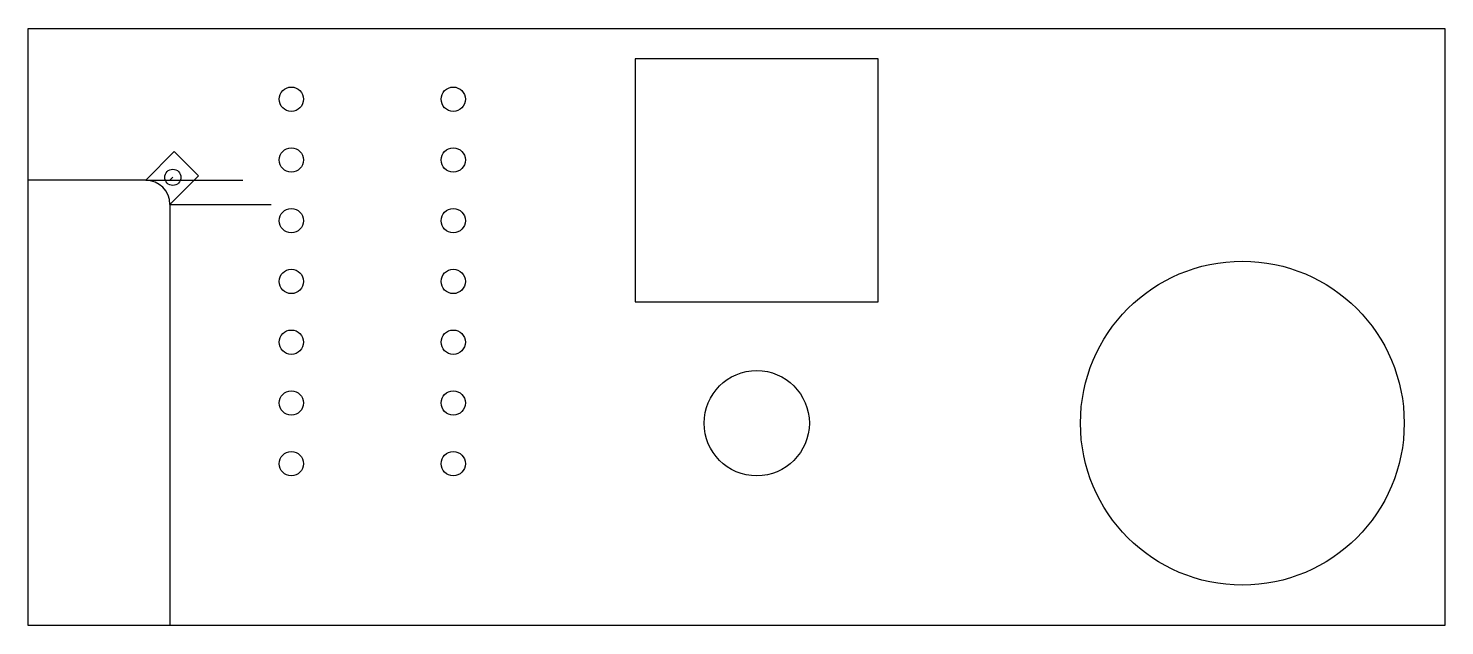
# Model space of a CAD drawing. Header units: millimetres. Extents: x 0 to 350, y 0 to 148.
import ezdxf

# ---------------------------------------------------------------- set-up
doc = ezdxf.new("R2010")
doc.units = ezdxf.units.MM
doc.layers.get('0').update_dxf_attribs({"linetype": 'CONTINUOUS'})

msp = doc.modelspace()

# ---------------------------------------------------------------- linework, layer by layer
for p, q in [((29, 110), (36.07, 117.07)), ((36.07, 117.07), (42.07, 111.07)), ((29, 110), (0, 110)), ((29, 110), (35, 110)), ((35, 104), (42.07, 111.07)), ((35, 110), (35.71, 110.71)), ((35, 110), (53, 110)), ((35, 104), (35, 0)), ((35, 104), (60, 104))]:
    msp.add_line(p, q)
for points in [[(350, 0), (0, 0), (0, 147.5), (350, 147.5)], [(210, 140), (150, 140), (150, 80), (210, 80)]]:
    msp.add_lwpolyline(points, close=True)
for centre, radius in [((65, 130), 3), ((105, 130), 3), ((65, 115), 3), ((105, 115), 3), ((35.71, 110.71), 2), ((65, 100), 3), ((105, 100), 3), ((65, 85), 3), ((105, 85), 3), ((300, 50), 40), ((65, 70), 3), ((105, 70), 3), ((180, 50), 13), ((65, 55), 3), ((105, 55), 3), ((65, 40), 3), ((105, 40), 3)]:
    msp.add_circle(centre, radius)
msp.add_arc((29, 104), 6, 0, 90)

doc.saveas('drawing.dxf')
